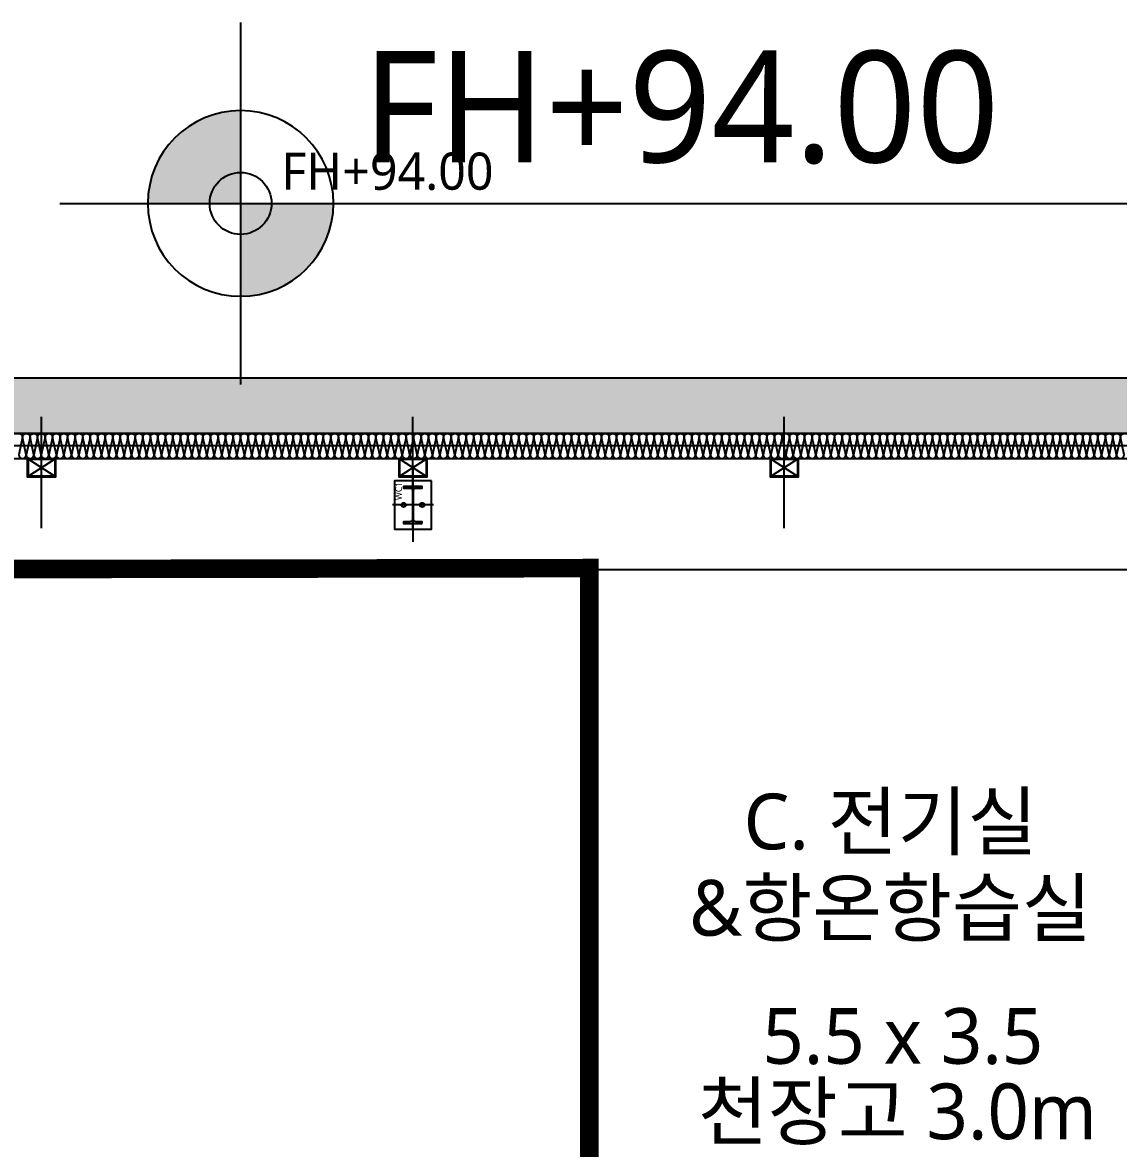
# Model space of a CAD drawing. Header units: millimetres. Extents: x 9 to 147, y 4 to 115.
# Drawn here: x 79.4 to 85.3, y 82.48 to 88.55 of the extents above; entities that cross this region are included whole.
import ezdxf
from ezdxf.enums import TextEntityAlignment as Align

# ---------------------------------------------------------------- set-up
doc = ezdxf.new("R2010")
doc.units = ezdxf.units.MM
doc.header["$LTSCALE"] = 200
doc.linetypes.add('XR-PLAN$0$AUDIT_I_190801151318-2', pattern=[0])
doc.layers.get('DEFPOINTS').update_dxf_attribs({"color": 137})
for name, color, linetype, plot in [('AREA', 30, 'Continuous', False), ('SYM-LEVEL', 252, 'Continuous', False), ('XR-PLAN$0$Defpoint', 125, 'XR-PLAN$0$AUDIT_I_190801151318-2', False), ('XR-PLAN$0$TEMP', 171, 'Continuous', False), ('XR-PLAN$0$TXT-1', 137, 'Continuous', False)]:
    doc.layers.add(name, color=color, linetype=linetype, plot=plot)
for name, color, linetype in [('XR-PLAN$0$AA-WAXM-FRAM', 252, 'Continuous'), ('XR-PLAN$0$ELE-6', 252, 'Continuous'), ('XR-PLAN$0$ELE-7', 252, 'Continuous'), ('XR-PLAN$0$ETC', 252, 'Continuous'), ('XR-PLAN$0$HAT', 252, 'Continuous'), ('XR-PLAN$0$HAT-BRICK', 252, 'Continuous'), ('XR-PLAN$0$HAT-INS', 252, 'Continuous'), ('XR-PLAN$0$STEEL BASE', 252, 'Continuous'), ('XR-PLAN$0$WAL', 252, 'Continuous'), ('XR-PLAN$0$메탈판넬-2', 252, 'Continuous'), ('XR-PLAN$0$방화', 252, 'Continuous')]:
    doc.layers.add(name, color=color, linetype=linetype)
doc.styles.add('XR-PLAN$0$스타일1', font='MALGUN_0.TTF')
doc.styles.add('스타일1', font='MALGUN_0.TTF')

# ---------------------------------------------------------------- blocks, each defined once
blk = doc.blocks.new('LEVEL1')
at = {"layer": 'SYM-LEVEL'}
h = blk.add_hatch(color=256, dxfattribs=at)
edge = h.paths.add_edge_path()
edge.add_ellipse((4.871, 0), major_axis=(1.768, 1.768), ratio=1, start_angle=405, end_angle=495)
edge.add_line((2.371, 0), (4.871, 0))
edge.add_line((4.871, 0), (4.871, 2.5))
edge = h.paths.add_edge_path()
edge.add_ellipse((4.871, 0), major_axis=(1.768, 1.768), ratio=1, start_angle=225, end_angle=315)
edge.add_line((7.371, 0), (4.871, 0))
edge.add_line((4.871, 0), (4.871, -2.5))
for p, q in [((4.871, 4.871), (4.871, -4.871)), ((0, 0), (9.741, 0)), ((9.071, 0), (31.801, 0))]:
    blk.add_line(p, q, dxfattribs=at)
blk.add_ellipse((4.871, 0), major_axis=(1.768, 1.768), ratio=1, start_param=5.497787, end_param=11.780972, dxfattribs=at)
at = {"layer": 'SYM-LEVEL', "style": '스타일1'}
for tag, p in [('1층-바닥마감', (8.157, 1.105)), ('EL-+100', (8.157, -3.928))]:
    blk.add_attdef(tag, p, '', height=3, dxfattribs=at)
blk = doc.blocks.new('*U97')
at = {"layer": 'XR-PLAN$0$HAT-INS'}
for points in [[(-18600.4, 0, -0.414214), (-18615.4, 15), (-18600.4, 85, 1), (-18630.4, 85), (-18615.4, 15, -0.414214), (-18630.4, 0, 0.414214)], [(-18570.4, 0, -0.414214), (-18585.4, 15), (-18570.4, 85, 1), (-18600.4, 85), (-18585.4, 15, -0.414214), (-18600.4, 0, 0.414214)], [(-18540.4, 0, -0.414214), (-18555.4, 15), (-18540.4, 85, 1), (-18570.4, 85), (-18555.4, 15, -0.414214), (-18570.4, 0, 0.414214)], [(-18510.4, 0, -0.414214), (-18525.4, 15), (-18510.4, 85, 1), (-18540.4, 85), (-18525.4, 15, -0.414214), (-18540.4, 0, 0.414214)], [(-18480.4, 0, -0.414214), (-18495.4, 15), (-18480.4, 85, 1), (-18510.4, 85), (-18495.4, 15, -0.414214), (-18510.4, 0, 0.414214)], [(-18450.4, 0, -0.414214), (-18465.4, 15), (-18450.4, 85, 1), (-18480.4, 85), (-18465.4, 15, -0.414214), (-18480.4, 0, 0.414214)], [(-18420.4, 0, -0.414214), (-18435.4, 15), (-18420.4, 85, 1), (-18450.4, 85), (-18435.4, 15, -0.414214), (-18450.4, 0, 0.414214)], [(-18390.4, 0, -0.414214), (-18405.4, 15), (-18390.4, 85, 1), (-18420.4, 85), (-18405.4, 15, -0.414214), (-18420.4, 0, 0.414214)], [(-18360.4, 0, -0.414214), (-18375.4, 15), (-18360.4, 85, 1), (-18390.4, 85), (-18375.4, 15, -0.414214), (-18390.4, 0, 0.414214)], [(-18330.4, 0, -0.414214), (-18345.4, 15), (-18330.4, 85, 1), (-18360.4, 85), (-18345.4, 15, -0.414214), (-18360.4, 0, 0.414214)], [(-18300.4, 0, -0.414214), (-18315.4, 15), (-18300.4, 85, 1), (-18330.4, 85), (-18315.4, 15, -0.414214), (-18330.4, 0, 0.414214)], [(-18270.4, 0, -0.414214), (-18285.4, 15), (-18270.4, 85, 1), (-18300.4, 85), (-18285.4, 15, -0.414214), (-18300.4, 0, 0.414214)], [(-18240.4, 0, -0.414214), (-18255.4, 15), (-18240.4, 85, 1), (-18270.4, 85), (-18255.4, 15, -0.414214), (-18270.4, 0, 0.414214)], [(-18210.4, 0, -0.414214), (-18225.4, 15), (-18210.4, 85, 1), (-18240.4, 85), (-18225.4, 15, -0.414214), (-18240.4, 0, 0.414214)], [(-18180.4, 0, -0.414214), (-18195.4, 15), (-18180.4, 85, 1), (-18210.4, 85), (-18195.4, 15, -0.414214), (-18210.4, 0, 0.414214)], [(-18150.4, 0, -0.414214), (-18165.4, 15), (-18150.4, 85, 1), (-18180.4, 85), (-18165.4, 15, -0.414214), (-18180.4, 0, 0.414214)], [(-18120.4, 0, -0.414214), (-18135.4, 15), (-18120.4, 85, 1), (-18150.4, 85), (-18135.4, 15, -0.414214), (-18150.4, 0, 0.414214)], [(-18090.4, 0, -0.414214), (-18105.4, 15), (-18090.4, 85, 1), (-18120.4, 85), (-18105.4, 15, -0.414214), (-18120.4, 0, 0.414214)], [(-18060.4, 0, -0.414214), (-18075.4, 15), (-18060.4, 85, 1), (-18090.4, 85), (-18075.4, 15, -0.414214), (-18090.4, 0, 0.414214)], [(-18030.4, 0, -0.414214), (-18045.4, 15), (-18030.4, 85, 1), (-18060.4, 85), (-18045.4, 15, -0.414214), (-18060.4, 0, 0.414214)], [(-18000.4, 0, -0.414214), (-18015.4, 15), (-18000.4, 85, 1), (-18030.4, 85), (-18015.4, 15, -0.414214), (-18030.4, 0, 0.414214)], [(-17970.4, 0, -0.414214), (-17985.4, 15), (-17970.4, 85, 1), (-18000.4, 85), (-17985.4, 15, -0.414214), (-18000.4, 0, 0.414214)], [(-17940.4, 0, -0.414214), (-17955.4, 15), (-17940.4, 85, 1), (-17970.4, 85), (-17955.4, 15, -0.414214), (-17970.4, 0, 0.414214)], [(-17910.4, 0, -0.414214), (-17925.4, 15), (-17910.4, 85, 1), (-17940.4, 85), (-17925.4, 15, -0.414214), (-17940.4, 0, 0.414214)], [(-17880.4, 0, -0.414214), (-17895.4, 15), (-17880.4, 85, 1), (-17910.4, 85), (-17895.4, 15, -0.414214), (-17910.4, 0, 0.414214)], [(-17850.4, 0, -0.414214), (-17865.4, 15), (-17850.4, 85, 1), (-17880.4, 85), (-17865.4, 15, -0.414214), (-17880.4, 0, 0.414214)], [(-17820.4, 0, -0.414214), (-17835.4, 15), (-17820.4, 85, 1), (-17850.4, 85), (-17835.4, 15, -0.414214), (-17850.4, 0, 0.414214)], [(-17790.4, 0, -0.414214), (-17805.4, 15), (-17790.4, 85, 1), (-17820.4, 85), (-17805.4, 15, -0.414214), (-17820.4, 0, 0.414214)], [(-17760.4, 0, -0.414214), (-17775.4, 15), (-17760.4, 85, 1), (-17790.4, 85), (-17775.4, 15, -0.414214), (-17790.4, 0, 0.414214)], [(-17730.4, 0, -0.414214), (-17745.4, 15), (-17730.4, 85, 1), (-17760.4, 85), (-17745.4, 15, -0.414214), (-17760.4, 0, 0.414214)], [(-17700.4, 0, -0.414214), (-17715.4, 15), (-17700.4, 85, 1), (-17730.4, 85), (-17715.4, 15, -0.414214), (-17730.4, 0, 0.414214)], [(-17670.4, 0, -0.414214), (-17685.4, 15), (-17670.4, 85, 1), (-17700.4, 85), (-17685.4, 15, -0.414214), (-17700.4, 0, 0.414214)], [(-17640.4, 0, -0.414214), (-17655.4, 15), (-17640.4, 85, 1), (-17670.4, 85), (-17655.4, 15, -0.414214), (-17670.4, 0, 0.414214)], [(-17610.4, 0, -0.414214), (-17625.4, 15), (-17610.4, 85, 1), (-17640.4, 85), (-17625.4, 15, -0.414214), (-17640.4, 0, 0.414214)], [(-17580.4, 0, -0.414214), (-17595.4, 15), (-17580.4, 85, 1), (-17610.4, 85), (-17595.4, 15, -0.414214), (-17610.4, 0, 0.414214)], [(-17550.4, 0, -0.414214), (-17565.4, 15), (-17550.4, 85, 1), (-17580.4, 85), (-17565.4, 15, -0.414214), (-17580.4, 0, 0.414214)], [(-17520.4, 0, -0.414214), (-17535.4, 15), (-17520.4, 85, 1), (-17550.4, 85), (-17535.4, 15, -0.414214), (-17550.4, 0, 0.414214)], [(-17490.4, 0, -0.414214), (-17505.4, 15), (-17490.4, 85, 1), (-17520.4, 85), (-17505.4, 15, -0.414214), (-17520.4, 0, 0.414214)], [(-17460.4, 0, -0.414214), (-17475.4, 15), (-17460.4, 85, 1), (-17490.4, 85), (-17475.4, 15, -0.414214), (-17490.4, 0, 0.414214)], [(-17430.4, 0, -0.414214), (-17445.4, 15), (-17430.4, 85, 1), (-17460.4, 85), (-17445.4, 15, -0.414214), (-17460.4, 0, 0.414214)], [(-17400.4, 0, -0.414214), (-17415.4, 15), (-17400.4, 85, 1), (-17430.4, 85), (-17415.4, 15, -0.414214), (-17430.4, 0, 0.414214)], [(-17370.4, 0, -0.414214), (-17385.4, 15), (-17370.4, 85, 1), (-17400.4, 85), (-17385.4, 15, -0.414214), (-17400.4, 0, 0.414214)], [(-17340.4, 0, -0.414214), (-17355.4, 15), (-17340.4, 85, 1), (-17370.4, 85), (-17355.4, 15, -0.414214), (-17370.4, 0, 0.414214)], [(-17310.4, 0, -0.414214), (-17325.4, 15), (-17310.4, 85, 1), (-17340.4, 85), (-17325.4, 15, -0.414214), (-17340.4, 0, 0.414214)], [(-17280.4, 0, -0.414214), (-17295.4, 15), (-17280.4, 85, 1), (-17310.4, 85), (-17295.4, 15, -0.414214), (-17310.4, 0, 0.414214)], [(-17250.4, 0, -0.414214), (-17265.4, 15), (-17250.4, 85, 1), (-17280.4, 85), (-17265.4, 15, -0.414214), (-17280.4, 0, 0.414214)], [(-17220.4, 0, -0.414214), (-17235.4, 15), (-17220.4, 85, 1), (-17250.4, 85), (-17235.4, 15, -0.414214), (-17250.4, 0, 0.414214)], [(-17190.4, 0, -0.414214), (-17205.4, 15), (-17190.4, 85, 1), (-17220.4, 85), (-17205.4, 15, -0.414214), (-17220.4, 0, 0.414214)], [(-17160.4, 0, -0.414214), (-17175.4, 15), (-17160.4, 85, 1), (-17190.4, 85), (-17175.4, 15, -0.414214), (-17190.4, 0, 0.414214)], [(-17130.4, 0, -0.414214), (-17145.4, 15), (-17130.4, 85, 1), (-17160.4, 85), (-17145.4, 15, -0.414214), (-17160.4, 0, 0.414214)], [(-17100.4, 0, -0.414214), (-17115.4, 15), (-17100.4, 85, 1), (-17130.4, 85), (-17115.4, 15, -0.414214), (-17130.4, 0, 0.414214)], [(-17070.4, 0, -0.414214), (-17085.4, 15), (-17070.4, 85, 1), (-17100.4, 85), (-17085.4, 15, -0.414214), (-17100.4, 0, 0.414214)], [(-17040.4, 0, -0.414214), (-17055.4, 15), (-17040.4, 85, 1), (-17070.4, 85), (-17055.4, 15, -0.414214), (-17070.4, 0, 0.414214)], [(-17010.4, 0, -0.414214), (-17025.4, 15), (-17010.4, 85, 1), (-17040.4, 85), (-17025.4, 15, -0.414214), (-17040.4, 0, 0.414214)], [(-16980.4, 0, -0.414214), (-16995.4, 15), (-16980.4, 85, 1), (-17010.4, 85), (-16995.4, 15, -0.414214), (-17010.4, 0, 0.414214)], [(-16950.4, 0, -0.414214), (-16965.4, 15), (-16950.4, 85, 1), (-16980.4, 85), (-16965.4, 15, -0.414214), (-16980.4, 0, 0.414214)], [(-16920.4, 0, -0.414214), (-16935.4, 15), (-16920.4, 85, 1), (-16950.4, 85), (-16935.4, 15, -0.414214), (-16950.4, 0, 0.414214)], [(-16890.4, 0, -0.414214), (-16905.4, 15), (-16890.4, 85, 1), (-16920.4, 85), (-16905.4, 15, -0.414214), (-16920.4, 0, 0.414214)], [(-16860.4, 0, -0.414214), (-16875.4, 15), (-16860.4, 85, 1), (-16890.4, 85), (-16875.4, 15, -0.414214), (-16890.4, 0, 0.414214)], [(-16830.4, 0, -0.414214), (-16845.4, 15), (-16830.4, 85, 1), (-16860.4, 85), (-16845.4, 15, -0.414214), (-16860.4, 0, 0.414214)], [(-16800.4, 0, -0.414214), (-16815.4, 15), (-16800.4, 85, 1), (-16830.4, 85), (-16815.4, 15, -0.414214), (-16830.4, 0, 0.414214)], [(-16770.4, 0, -0.414214), (-16785.4, 15), (-16770.4, 85, 1), (-16800.4, 85), (-16785.4, 15, -0.414214), (-16800.4, 0, 0.414214)], [(-16740.4, 0, -0.414214), (-16755.4, 15), (-16740.4, 85, 1), (-16770.4, 85), (-16755.4, 15, -0.414214), (-16770.4, 0, 0.414214)], [(-16710.4, 0, -0.414214), (-16725.4, 15), (-16710.4, 85, 1), (-16740.4, 85), (-16725.4, 15, -0.414214), (-16740.4, 0, 0.414214)], [(-16680.4, 0, -0.414214), (-16695.4, 15), (-16680.4, 85, 1), (-16710.4, 85), (-16695.4, 15, -0.414214), (-16710.4, 0, 0.414214)], [(-16650.4, 0, -0.414214), (-16665.4, 15), (-16650.4, 85, 1), (-16680.4, 85), (-16665.4, 15, -0.414214), (-16680.4, 0, 0.414214)], [(-16620.4, 0, -0.414214), (-16635.4, 15), (-16620.4, 85, 1), (-16650.4, 85), (-16635.4, 15, -0.414214), (-16650.4, 0, 0.414214)], [(-16590.4, 0, -0.414214), (-16605.4, 15), (-16590.4, 85, 1), (-16620.4, 85), (-16605.4, 15, -0.414214), (-16620.4, 0, 0.414214)], [(-16560.4, 0, -0.414214), (-16575.4, 15), (-16560.4, 85, 1), (-16590.4, 85), (-16575.4, 15, -0.414214), (-16590.4, 0, 0.414214)], [(-16530.4, 0, -0.414214), (-16545.4, 15), (-16530.4, 85, 1), (-16560.4, 85), (-16545.4, 15, -0.414214), (-16560.4, 0, 0.414214)], [(-16500.4, 0, -0.414214), (-16515.4, 15), (-16500.4, 85, 1), (-16530.4, 85), (-16515.4, 15, -0.414214), (-16530.4, 0, 0.414214)], [(-16470.4, 0, -0.414214), (-16485.4, 15), (-16470.4, 85, 1), (-16500.4, 85), (-16485.4, 15, -0.414214), (-16500.4, 0, 0.414214)], [(-16440.4, 0, -0.414214), (-16455.4, 15), (-16440.4, 85, 1), (-16470.4, 85), (-16455.4, 15, -0.414214), (-16470.4, 0, 0.414214)], [(-16410.4, 0, -0.414214), (-16425.4, 15), (-16410.4, 85, 1), (-16440.4, 85), (-16425.4, 15, -0.414214), (-16440.4, 0, 0.414214)], [(-16380.4, 0, -0.414214), (-16395.4, 15), (-16380.4, 85, 1), (-16410.4, 85), (-16395.4, 15, -0.414214), (-16410.4, 0, 0.414214)], [(-16350.4, 0, -0.414214), (-16365.4, 15), (-16350.4, 85, 1), (-16380.4, 85), (-16365.4, 15, -0.414214), (-16380.4, 0, 0.414214)], [(-16320.4, 0, -0.414214), (-16335.4, 15), (-16320.4, 85, 1), (-16350.4, 85), (-16335.4, 15, -0.414214), (-16350.4, 0, 0.414214)], [(-16290.4, 0, -0.414214), (-16305.4, 15), (-16290.4, 85, 1), (-16320.4, 85), (-16305.4, 15, -0.414214), (-16320.4, 0, 0.414214)], [(-16260.4, 0, -0.414214), (-16275.4, 15), (-16260.4, 85, 1), (-16290.4, 85), (-16275.4, 15, -0.414214), (-16290.4, 0, 0.414214)], [(-16230.4, 0, -0.414214), (-16245.4, 15), (-16230.4, 85, 1), (-16260.4, 85), (-16245.4, 15, -0.414214), (-16260.4, 0, 0.414214)], [(-16200.4, 0, -0.414214), (-16215.4, 15), (-16200.4, 85, 1), (-16230.4, 85), (-16215.4, 15, -0.414214), (-16230.4, 0, 0.414214)], [(-16170.4, 0, -0.414214), (-16185.4, 15), (-16170.4, 85, 1), (-16200.4, 85), (-16185.4, 15, -0.414214), (-16200.4, 0, 0.414214)], [(-16140.4, 0, -0.414214), (-16155.4, 15), (-16140.4, 85, 1), (-16170.4, 85), (-16155.4, 15, -0.414214), (-16170.4, 0, 0.414214)], [(-16110.4, 0, -0.414214), (-16125.4, 15), (-16110.4, 85, 1), (-16140.4, 85), (-16125.4, 15, -0.414214), (-16140.4, 0, 0.414214)], [(-16080.4, 0, -0.414214), (-16095.4, 15), (-16080.4, 85, 1), (-16110.4, 85), (-16095.4, 15, -0.414214), (-16110.4, 0, 0.414214)], [(-16050.4, 0, -0.414214), (-16065.4, 15), (-16050.4, 85, 1), (-16080.4, 85), (-16065.4, 15, -0.414214), (-16080.4, 0, 0.414214)], [(-16020.4, 0, -0.414214), (-16035.4, 15), (-16020.4, 85, 1), (-16050.4, 85), (-16035.4, 15, -0.414214), (-16050.4, 0, 0.414214)], [(-15990.4, 0, -0.414214), (-16005.4, 15), (-15990.4, 85, 1), (-16020.4, 85), (-16005.4, 15, -0.414214), (-16020.4, 0, 0.414214)], [(-15960.4, 0, -0.414214), (-15975.4, 15), (-15960.4, 85, 1), (-15990.4, 85), (-15975.4, 15, -0.414214), (-15990.4, 0, 0.414214)], [(-15930.4, 0, -0.414214), (-15945.4, 15), (-15930.4, 85, 1), (-15960.4, 85), (-15945.4, 15, -0.414214), (-15960.4, 0, 0.414214)], [(-15900.4, 0, -0.414214), (-15915.4, 15), (-15900.4, 85, 1), (-15930.4, 85), (-15915.4, 15, -0.414214), (-15930.4, 0, 0.414214)], [(-15870.4, 0, -0.414214), (-15885.4, 15), (-15870.4, 85, 1), (-15900.4, 85), (-15885.4, 15, -0.414214), (-15900.4, 0, 0.414214)], [(-15840.4, 0, -0.414214), (-15855.4, 15), (-15840.4, 85, 1), (-15870.4, 85), (-15855.4, 15, -0.414214), (-15870.4, 0, 0.414214)], [(-15810.4, 0, -0.414214), (-15825.4, 15), (-15810.4, 85, 1), (-15840.4, 85), (-15825.4, 15, -0.414214), (-15840.4, 0, 0.414214)], [(-15780.4, 0, -0.414214), (-15795.4, 15), (-15780.4, 85, 1), (-15810.4, 85), (-15795.4, 15, -0.414214), (-15810.4, 0, 0.414214)], [(-15750.4, 0, -0.414214), (-15765.4, 15), (-15750.4, 85, 1), (-15780.4, 85), (-15765.4, 15, -0.414214), (-15780.4, 0, 0.414214)], [(-15720.4, 0, -0.414214), (-15735.4, 15), (-15720.4, 85, 1), (-15750.4, 85), (-15735.4, 15, -0.414214), (-15750.4, 0, 0.414214)], [(-15690.4, 0, -0.414214), (-15705.4, 15), (-15690.4, 85, 1), (-15720.4, 85), (-15705.4, 15, -0.414214), (-15720.4, 0, 0.414214)], [(-15660.4, 0, -0.414214), (-15675.4, 15), (-15660.4, 85, 1), (-15690.4, 85), (-15675.4, 15, -0.414214), (-15690.4, 0, 0.414214)], [(-15630.4, 0, -0.414214), (-15645.4, 15), (-15630.4, 85, 1), (-15660.4, 85), (-15645.4, 15, -0.414214), (-15660.4, 0, 0.414214)], [(-15600.4, 0, -0.414214), (-15615.4, 15), (-15600.4, 85, 1), (-15630.4, 85), (-15615.4, 15, -0.414214), (-15630.4, 0, 0.414214)], [(-15570.4, 0, -0.414214), (-15585.4, 15), (-15570.4, 85, 1), (-15600.4, 85), (-15585.4, 15, -0.414214), (-15600.4, 0, 0.414214)], [(-15540.4, 0, -0.414214), (-15555.4, 15), (-15540.4, 85, 1), (-15570.4, 85), (-15555.4, 15, -0.414214), (-15570.4, 0, 0.414214)], [(-15510.4, 0, -0.414214), (-15525.4, 15), (-15510.4, 85, 1), (-15540.4, 85), (-15525.4, 15, -0.414214), (-15540.4, 0, 0.414214)], [(-15480.4, 0, -0.414214), (-15495.4, 15), (-15480.4, 85, 1), (-15510.4, 85), (-15495.4, 15, -0.414214), (-15510.4, 0, 0.414214)], [(-15450.4, 0, -0.414214), (-15465.4, 15), (-15450.4, 85, 1), (-15480.4, 85), (-15465.4, 15, -0.414214), (-15480.4, 0, 0.414214)], [(-15420.4, 0, -0.414214), (-15435.4, 15), (-15420.4, 85, 1), (-15450.4, 85), (-15435.4, 15, -0.414214), (-15450.4, 0, 0.414214)], [(-15390.4, 0, -0.414214), (-15405.4, 15), (-15390.4, 85, 1), (-15420.4, 85), (-15405.4, 15, -0.414214), (-15420.4, 0, 0.414214)], [(-15360.4, 0, -0.414214), (-15375.4, 15), (-15360.4, 85, 1), (-15390.4, 85), (-15375.4, 15, -0.414214), (-15390.4, 0, 0.414214)], [(-15330.4, 0, -0.414214), (-15345.4, 15), (-15330.4, 85, 1), (-15360.4, 85), (-15345.4, 15, -0.414214), (-15360.4, 0, 0.414214)], [(-15300.4, 0, -0.414214), (-15315.4, 15), (-15300.4, 85, 1), (-15330.4, 85), (-15315.4, 15, -0.414214), (-15330.4, 0, 0.414214)], [(-15270.4, 0, -0.414214), (-15285.4, 15), (-15270.4, 85, 1), (-15300.4, 85), (-15285.4, 15, -0.414214), (-15300.4, 0, 0.414214)], [(-15240.4, 0, -0.414214), (-15255.4, 15), (-15240.4, 85, 1), (-15270.4, 85), (-15255.4, 15, -0.414214), (-15270.4, 0, 0.414214)], [(-15210.4, 0, -0.414214), (-15225.4, 15), (-15210.4, 85, 1), (-15240.4, 85), (-15225.4, 15, -0.414214), (-15240.4, 0, 0.414214)], [(-15180.4, 0, -0.414214), (-15195.4, 15), (-15180.4, 85, 1), (-15210.4, 85), (-15195.4, 15, -0.414214), (-15210.4, 0, 0.414214)], [(-15150.4, 0, -0.414214), (-15165.4, 15), (-15150.4, 85, 1), (-15180.4, 85), (-15165.4, 15, -0.414214), (-15180.4, 0, 0.414214)], [(-15120.4, 0, -0.414214), (-15135.4, 15), (-15120.4, 85, 1), (-15150.4, 85), (-15135.4, 15, -0.414214), (-15150.4, 0, 0.414214)], [(-15090.4, 0, -0.414214), (-15105.4, 15), (-15090.4, 85, 1), (-15120.4, 85), (-15105.4, 15, -0.414214), (-15120.4, 0, 0.414214)], [(-15060.4, 0, -0.414214), (-15075.4, 15), (-15060.4, 85, 1), (-15090.4, 85), (-15075.4, 15, -0.414214), (-15090.4, 0, 0.414214)], [(-15030.4, 0, -0.414214), (-15045.4, 15), (-15030.4, 85, 1), (-15060.4, 85), (-15045.4, 15, -0.414214), (-15060.4, 0, 0.414214)], [(-15000.4, 0, -0.414214), (-15015.4, 15), (-15000.4, 85, 1), (-15030.4, 85), (-15015.4, 15, -0.414214), (-15030.4, 0, 0.414214)], [(-14970.4, 0, -0.414214), (-14985.4, 15), (-14970.4, 85, 1), (-15000.4, 85), (-14985.4, 15, -0.414214), (-15000.4, 0, 0.414214)], [(-14940.4, 0, -0.414214), (-14955.4, 15), (-14940.4, 85, 1), (-14970.4, 85), (-14955.4, 15, -0.414214), (-14970.4, 0, 0.414214)], [(-14910.4, 0, -0.414214), (-14925.4, 15), (-14910.4, 85, 1), (-14940.4, 85), (-14925.4, 15, -0.414214), (-14940.4, 0, 0.414214)], [(-14880.4, 0, -0.414214), (-14895.4, 15), (-14880.4, 85, 1), (-14910.4, 85), (-14895.4, 15, -0.414214), (-14910.4, 0, 0.414214)], [(-14850.4, 0, -0.414214), (-14865.4, 15), (-14850.4, 85, 1), (-14880.4, 85), (-14865.4, 15, -0.414214), (-14880.4, 0, 0.414214)], [(-14820.4, 0, -0.414214), (-14835.4, 15), (-14820.4, 85, 1), (-14850.4, 85), (-14835.4, 15, -0.414214), (-14850.4, 0, 0.414214)], [(-14790.4, 0, -0.414214), (-14805.4, 15), (-14790.4, 85, 1), (-14820.4, 85), (-14805.4, 15, -0.414214), (-14820.4, 0, 0.414214)], [(-14760.4, 0, -0.414214), (-14775.4, 15), (-14760.4, 85, 1), (-14790.4, 85), (-14775.4, 15, -0.414214), (-14790.4, 0, 0.414214)], [(-14730.4, 0, -0.414214), (-14745.4, 15), (-14730.4, 85, 1), (-14760.4, 85), (-14745.4, 15, -0.414214), (-14760.4, 0, 0.414214)], [(-14700.4, 0, -0.414214), (-14715.4, 15), (-14700.4, 85, 1), (-14730.4, 85), (-14715.4, 15, -0.414214), (-14730.4, 0, 0.414214)], [(-14670.4, 0, -0.414214), (-14685.4, 15), (-14670.4, 85, 1), (-14700.4, 85), (-14685.4, 15, -0.414214), (-14700.4, 0, 0.414214)], [(-14640.4, 0, -0.414214), (-14655.4, 15), (-14640.4, 85, 1), (-14670.4, 85), (-14655.4, 15, -0.414214), (-14670.4, 0, 0.414214)], [(-14610.4, 0, -0.414214), (-14625.4, 15), (-14610.4, 85, 1), (-14640.4, 85), (-14625.4, 15, -0.414214), (-14640.4, 0, 0.414214)], [(-14580.4, 0, -0.414214), (-14595.4, 15), (-14580.4, 85, 1), (-14610.4, 85), (-14595.4, 15, -0.414214), (-14610.4, 0, 0.414214)], [(-14550.4, 0, -0.414214), (-14565.4, 15), (-14550.4, 85, 1), (-14580.4, 85), (-14565.4, 15, -0.414214), (-14580.4, 0, 0.414214)], [(-14520.4, 0, -0.414214), (-14535.4, 15), (-14520.4, 85, 1), (-14550.4, 85), (-14535.4, 15, -0.414214), (-14550.4, 0, 0.414214)], [(-14490.4, 0, -0.414214), (-14505.4, 15), (-14490.4, 85, 1), (-14520.4, 85), (-14505.4, 15, -0.414214), (-14520.4, 0, 0.414214)], [(-14460.4, 0, -0.414214), (-14475.4, 15), (-14460.4, 85, 1), (-14490.4, 85), (-14475.4, 15, -0.414214), (-14490.4, 0, 0.414214)], [(-14430.4, 0, -0.414214), (-14445.4, 15), (-14430.4, 85, 1), (-14460.4, 85), (-14445.4, 15, -0.414214), (-14460.4, 0, 0.414214)], [(-14400.4, 0, -0.414214), (-14415.4, 15), (-14400.4, 85, 1), (-14430.4, 85), (-14415.4, 15, -0.414214), (-14430.4, 0, 0.414214)], [(-14370.4, 0, -0.414214), (-14385.4, 15), (-14370.4, 85, 1), (-14400.4, 85), (-14385.4, 15, -0.414214), (-14400.4, 0, 0.414214)], [(-14340.4, 0, -0.414214), (-14355.4, 15), (-14340.4, 85, 1), (-14370.4, 85), (-14355.4, 15, -0.414214), (-14370.4, 0, 0.414214)], [(-14310.4, 0, -0.414214), (-14325.4, 15), (-14310.4, 85, 1), (-14340.4, 85), (-14325.4, 15, -0.414214), (-14340.4, 0, 0.414214)], [(-14280.4, 0, -0.414214), (-14295.4, 15), (-14280.4, 85, 1), (-14310.4, 85), (-14295.4, 15, -0.414214), (-14310.4, 0, 0.414214)], [(-14250.4, 0, -0.414214), (-14265.4, 15), (-14250.4, 85, 1), (-14280.4, 85), (-14265.4, 15, -0.414214), (-14280.4, 0, 0.414214)], [(-14220.4, 0, -0.414214), (-14235.4, 15), (-14220.4, 85, 1), (-14250.4, 85), (-14235.4, 15, -0.414214), (-14250.4, 0, 0.414214)]]:
    blk.add_lwpolyline(points, format="xyb", dxfattribs=at)
blk = doc.blocks.new('XR-PLAN$0$LEVEL1')
at = {"layer": 'XR-PLAN$0$TXT-1'}
h = blk.add_hatch(color=256, dxfattribs=at)
edge = h.paths.add_edge_path()
edge.add_ellipse((4.871, 0), major_axis=(1.768, 1.768), ratio=1, start_angle=405, end_angle=495)
edge.add_line((2.371, 0), (4.871, 0))
edge.add_line((4.871, 0), (4.871, 2.5))
edge = h.paths.add_edge_path()
edge.add_ellipse((4.871, 0), major_axis=(1.768, 1.768), ratio=1, start_angle=225, end_angle=315)
edge.add_line((7.371, 0), (4.871, 0))
edge.add_line((4.871, 0), (4.871, -2.5))
for p, q in [((4.871, 4.871), (4.871, -4.871)), ((0, 0), (9.741, 0)), ((9.071, 0), (31.801, 0))]:
    blk.add_line(p, q, dxfattribs=at)
blk.add_ellipse((4.871, 0), major_axis=(1.768, 1.768), ratio=1, start_param=5.497787, end_param=11.780972, dxfattribs=at)
at = {"layer": 'XR-PLAN$0$TXT-1', "style": 'XR-PLAN$0$스타일1'}
for tag, p in [('1층-바닥마감', (8.157, 1.105)), ('EL-+100', (8.157, -3.928))]:
    blk.add_attdef(tag, p, '', height=3, dxfattribs=at)
blk = doc.blocks.new('XR-PLAN$0$SQ-PIPE-100X100X4.5TS')
at = {"layer": 'XR-PLAN$0$AA-WAXM-FRAM'}
for p, q in [((-71, 4), (71, 96)), ((71, 4), (-71, 96))]:
    blk.add_line(p, q, dxfattribs=at)
for points in [[(75, 0), (75, 100), (-75, 100), (-75, 0)], [(71, 4), (71, 96), (-71, 96), (-71, 4)]]:
    blk.add_lwpolyline(points, close=True, dxfattribs=at)
at = {"layer": 'XR-PLAN$0$방화'}
blk.add_lwpolyline([(0, 375), (0, -225)], dxfattribs=at)
blk = doc.blocks.new('XR-PLAN$0$X-PIPE-1PL')
at = {"layer": 'XR-PLAN$0$메탈판넬-2', "xscale": -1, "rotation": 180}
for p in [(38000, 300), (40000, 300), (42000, 300)]:
    blk.add_blockref('XR-PLAN$0$SQ-PIPE-100X100X4.5TS', p, dxfattribs=at)
blk = doc.blocks.new('XR-PLAN$0$S-WC1')
at = {"layer": 'DEFPOINTS'}
for p, q in [((0, 205), (0, -199)), ((110, 0), (-110, 0))]:
    blk.add_line(p, q, dxfattribs=at)
at = {"layer": 'XR-PLAN$0$STEEL BASE'}
blk.add_lwpolyline([(100, 130), (-100, 130), (-100, -130), (100, -130)], close=True, dxfattribs=at)
for centre in [(-50, 0), (50, 0)]:
    blk.add_circle(centre, 12, dxfattribs=at)
at = {"layer": 'XR-PLAN$0$WAL'}
blk.add_lwpolyline([(50, -100), (50, -91), (16, -91, -0.414214), (3, -78), (3, 78, -0.414214), (16, 91), (50, 91), (50, 100), (-50, 100), (-50, 91), (-16, 91, -0.414214), (-3, 78), (-3, -78, -0.414214), (-16, -91), (-50, -91), (-50, -100)], format="xyb", close=True, dxfattribs=at)
at = {"layer": 'XR-PLAN$0$TEMP', "style": 'XR-PLAN$0$스타일1'}
blk.add_text('WC1', height=35, rotation=90, dxfattribs=at).set_placement((-59.6, 26))
blk = doc.blocks.new('XR-PLAN$0$x-stu-1Fcol')
blk.add_blockref('XR-PLAN$0$S-WC1', (40000, 50))

msp = doc.modelspace()

# ---------------------------------------------------------------- hatches: boundary and pattern name
at = {"layer": 'XR-PLAN$0$HAT-BRICK'}
h = msp.add_hatch(dxfattribs=at)
h.set_pattern_fill('GRAVEL', color=256, scale=0.01)
h.paths.add_polyline_path([(60.93, 86.635), (113.535, 86.635), (113.535, 76.45), (113.235, 76.45), (113.235, 86.335), (60.93, 86.335)])

# ---------------------------------------------------------------- linework, layer by layer
at = {"layer": 'AREA'}
msp.add_lwpolyline([(113.1675, 86.2675), (41.1325, 86.2675), (41.1325, 42.5327), (113.1675, 42.5327)], close=True, dxfattribs=at)
at = {"layer": 'XR-PLAN$0$ELE-6'}
for p, q in [((73.5, 86.335), (113.235, 86.335)), ((73.5, 86.2), (113.235, 86.2))]:
    msp.add_line(p, q, dxfattribs=at)
at = {"layer": 'XR-PLAN$0$ELE-7'}
msp.add_lwpolyline([(60.93, 86.635), (113.535, 86.635), (113.535, 76.45), (113.235, 76.45), (113.235, 86.335), (60.93, 86.335), (60.93, 86.635)], dxfattribs=at)
at = {"layer": 'XR-PLAN$0$ETC', "const_width": 0.1}
msp.add_lwpolyline([(76.4496, 73.2696), (82.4496, 73.2696), (82.4496, 85.6097), (76.4496, 85.6)], dxfattribs=at)
at = {"layer": 'XR-PLAN$0$HAT'}
msp.add_lwpolyline([(91.2, 71.675), (112.2, 71.675), (112.2, 85.6), (76.2, 85.6), (76.2, 72.6)], dxfattribs=at)

# ---------------------------------------------------------------- block references
at = {"xscale": 0.001, "yscale": 0.001, "zscale": 0.001}
for name in ['XR-PLAN$0$X-PIPE-1PL', 'XR-PLAN$0$x-stu-1Fcol']:
    msp.add_blockref(name, (41.5, 85.9), dxfattribs=at)
at = {"layer": 'SYM-LEVEL'}
ref = msp.add_blockref('LEVEL1', (79.5978, 87.5733), dxfattribs=dict(at, xscale=0.2000000000000001, yscale=0.2000000000000001, zscale=0.2000000000000001))
ref.add_attrib('1층-바닥마감', 'FH+94.00', (81.2292, 87.7944), dxfattribs={"height": 0.6, "style": '스타일1'})
at = {"layer": 'XR-PLAN$0$ELE-6', "xscale": 0.00135, "yscale": 0.00135, "zscale": 0.00135, "rotation": 180}
msp.add_blockref('*U97', (60.1795, 86.335), dxfattribs=at)
at = {"layer": 'XR-PLAN$0$TXT-1'}
ref = msp.add_blockref('XR-PLAN$0$LEVEL1', (80.2472, 87.5733), dxfattribs=dict(at, xscale=0.0666666666666667, yscale=0.0666666666666667, zscale=0.0666666666666667))
ref.add_attrib('1층-바닥마감', 'FH+94.00', (80.791, 87.647), dxfattribs={"layer": 'XR-PLAN$0$Defpoint', "height": 0.2, "style": 'XR-PLAN$0$스타일1'})

# ---------------------------------------------------------------- texts
at = {"layer": 'XR-PLAN$0$TXT-1', "style": 'XR-PLAN$0$스타일1'}
for s, p in [('C. 전기실', (84.072, 84.2455)), ('&항온항습실', (84.072, 83.7803)), ('5.5 x 3.5', (84.1385, 83.0907)), ('천장고 3.0m', (84.1091, 82.6847))]:
    msp.add_text(s, height=0.3, dxfattribs=at).set_placement(p, align=Align.MIDDLE_CENTER)

doc.saveas('drawing.dxf')
